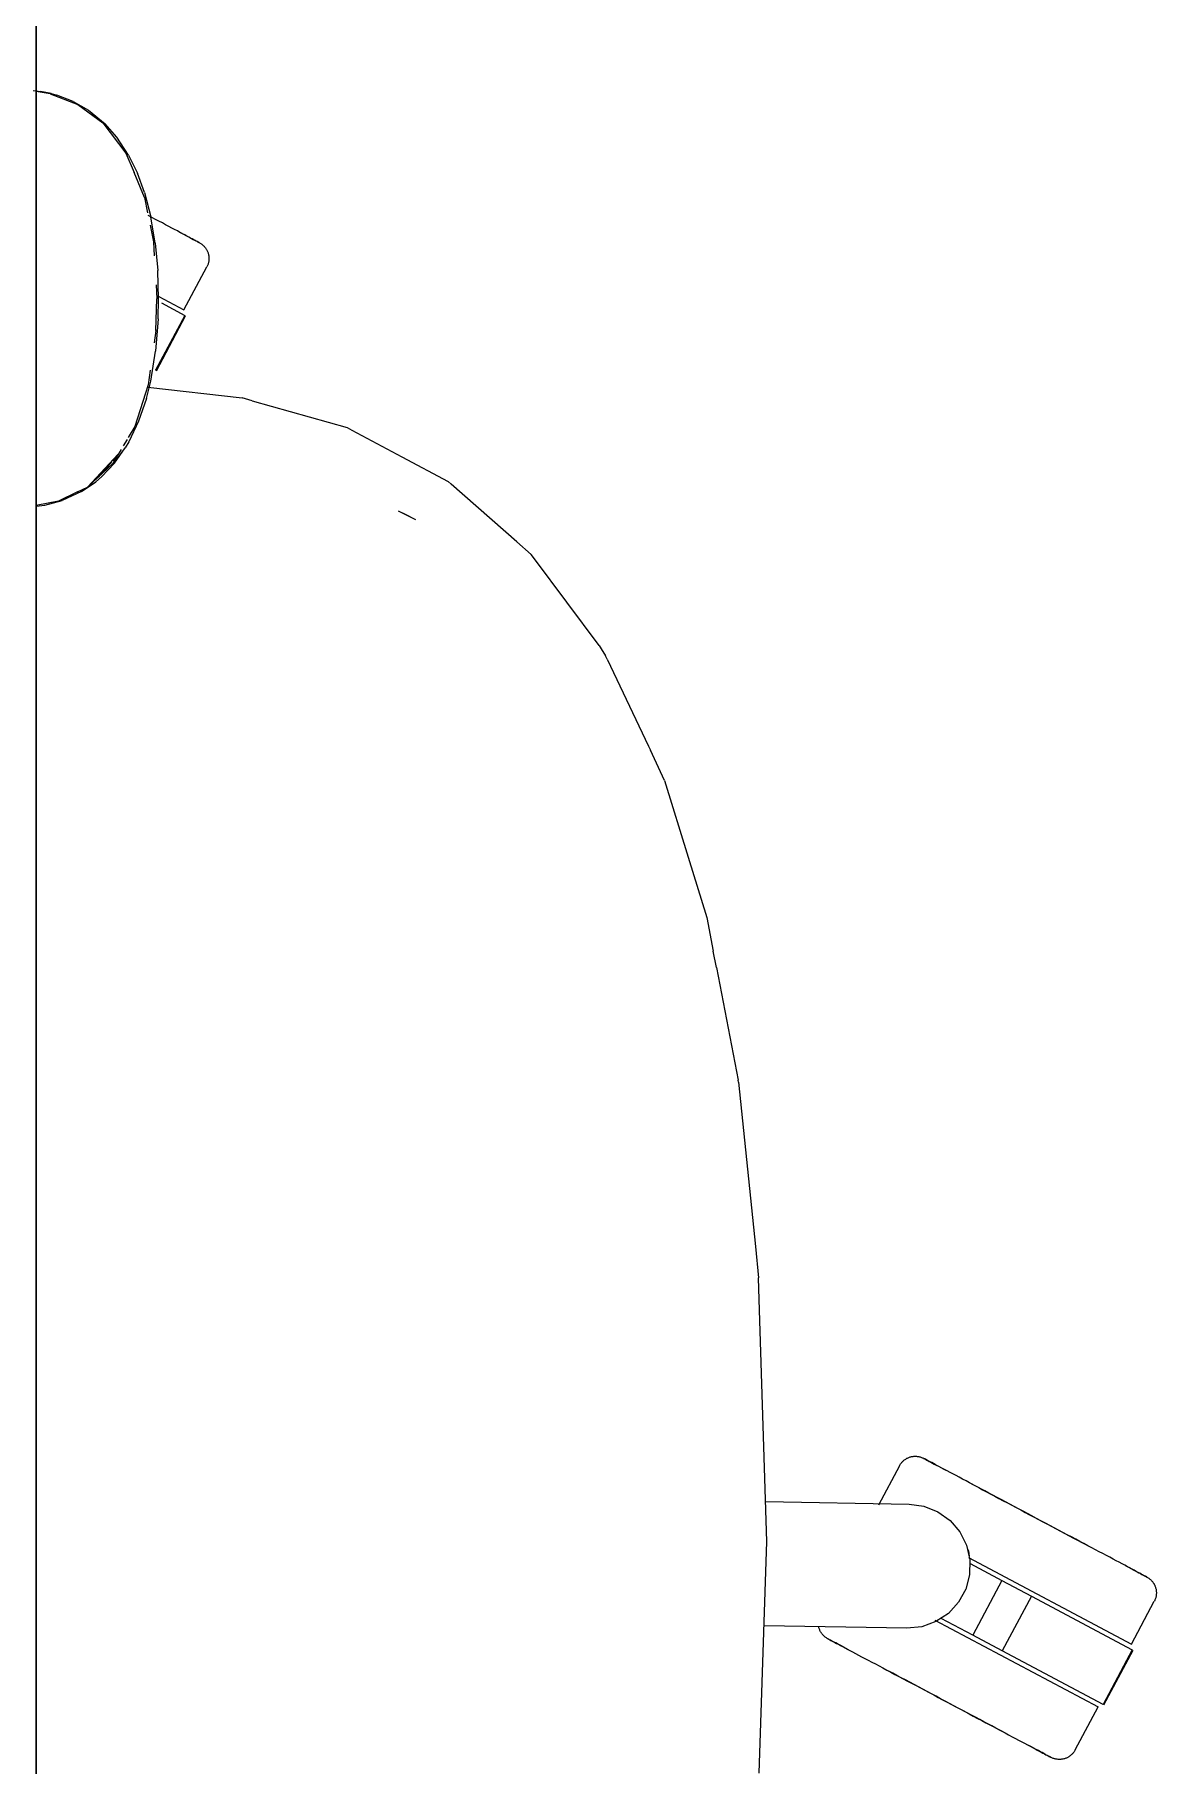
# Model space of a CAD drawing. Header units: millimetres. Extents: x 155927 to 317870, y -36033 to 97293.
# Drawn here: x 204381.5 to 204634.1, y 11375.8 to 11765.6 of the extents above; entities that cross this region are included whole.
import ezdxf

# ---------------------------------------------------------------- set-up
doc = ezdxf.new("R2010")
doc.units = ezdxf.units.MM
doc.header["$MEASUREMENT"] = 0
doc.layers.add('G-IMPT', color=8, linetype='CONTINUOUS', lineweight=9)
doc.layers.add('I-FURN', color=8, linetype='CONTINUOUS', lineweight=9)

msp = doc.modelspace()

# ---------------------------------------------------------------- linework, layer by layer
at = {"layer": 'G-IMPT'}
for p, q in [((204381.13, 11753.04), (204382.78, 11752.79)), ((204385, 11752.32), (204381.83, 11752.8)), ((204385.18, 11752.34), (204382.78, 11752.79)), ((204385, 11752.32), (204391.19, 11749.91)), ((204385.18, 11752.34), (204386.52, 11751.98)), ((204390.17, 11750.58), (204386.52, 11751.98)), ((204390.17, 11750.58), (204393.6, 11748.62)), ((204391.19, 11749.91), (204396.82, 11745.75)), ((204393.6, 11748.62), (204397.34, 11745.55)), ((204396.82, 11745.75), (204402.04, 11738.96)), ((204400.01, 11742.51), (204397.34, 11745.55)), ((204402.66, 11738.46), (204400.01, 11742.51)), ((204402.04, 11738.96), (204403.88, 11734.56)), ((204402.66, 11738.46), (204404.64, 11734.39)), ((204406.2, 11728.94), (204403.88, 11734.56)), ((204406.23, 11730.05), (204404.64, 11734.39)), ((204406.2, 11728.94), (204406.91, 11725.48)), ((204406.23, 11730.05), (204407.66, 11724.57)), ((204408.66, 11718.64), (204407.66, 11724.57)), ((204407.48, 11722.73), (204408.24, 11718.98)), ((204408.24, 11718.98), (204408.44, 11715.77)), ((204408.66, 11718.64), (204409.22, 11712.49)), ((204409.4, 11706.15), (204409.22, 11712.49)), ((204408.84, 11709.26), (204409.03, 11706.15)), ((204408.8, 11698.99), (204409.03, 11706.15)), ((204409.31, 11701.65), (204409.4, 11706.15)), ((204409.31, 11701.65), (204408.74, 11694.33)), ((204408.8, 11698.99), (204408.41, 11696.21)), ((204407.62, 11687.57), (204408.74, 11694.33)), ((204407.54, 11690.02), (204407.07, 11686.73)), ((204407.07, 11686.73), (204404.04, 11677.34)), ((204406.65, 11683.64), (204407.62, 11687.57)), ((204406.95, 11686.22), (204428.23, 11683.81)), ((204430.49, 11683.17), (204428.23, 11683.81)), ((204406.65, 11683.64), (204404.91, 11678.55)), ((204430.49, 11683.17), (204451.84, 11677.17)), ((204404.04, 11677.34), (204402.58, 11674.88)), ((204404.91, 11678.55), (204402.7, 11673.92)), ((204451.84, 11677.17), (204452.95, 11676.57)), ((204452.95, 11676.57), (204464.19, 11670.56)), ((204400.96, 11672.19), (204399.08, 11669.03)), ((204399.45, 11669.09), (204401.89, 11672.54)), ((204402.3, 11674.42), (204401.43, 11672.97)), ((204402.7, 11673.92), (204401.89, 11672.54)), ((204400.27, 11671.12), (204393.37, 11663.73)), ((204399.08, 11669.03), (204393.37, 11663.73)), ((204398.86, 11669.5), (204395.78, 11665.96)), ((204396.58, 11666.04), (204399.45, 11669.09)), ((204400.27, 11671.12), (204398.99, 11669.65)), ((204464.19, 11670.56), (204474.62, 11664.97)), ((204392.04, 11662.71), (204395.26, 11664.91)), ((204393.37, 11663.73), (204395.78, 11665.96)), ((204396.58, 11666.04), (204395.26, 11664.91)), ((204475.29, 11664.39), (204474.62, 11664.97)), ((204490.07, 11651.37), (204475.29, 11664.39)), ((204386.88, 11660.52), (204381.83, 11659.58)), ((204383.76, 11659.65), (204387.72, 11660.72)), ((204391.13, 11662.63), (204386.88, 11660.52)), ((204392.04, 11662.71), (204387.72, 11660.72)), ((204391.13, 11662.63), (204393.37, 11663.73)), ((204381.83, 11659.41), (204383.76, 11659.65)), ((204465.03, 11657.54), (204463.43, 11658.32)), ((204467.32, 11656.36), (204463.43, 11658.32)), ((204467.32, 11656.36), (204465.03, 11657.54)), ((204490.07, 11651.37), (204493.33, 11648.5)), ((204494.06, 11647.53), (204493.33, 11648.5)), ((204508.63, 11628.03), (204494.06, 11647.53)), ((204508.63, 11628.03), (204509.09, 11627.26)), ((204509.09, 11627.26), (204510.03, 11625.69)), ((204510.45, 11624.98), (204510.03, 11625.69)), ((204510.45, 11624.98), (204519.72, 11605.34)), ((204519.72, 11605.34), (204520.15, 11604.42)), ((204523.34, 11597.66), (204520.15, 11604.42)), ((204523.34, 11597.66), (204528.66, 11580.38)), ((204528.66, 11580.38), (204532.86, 11566.78)), ((204532.86, 11566.78), (204534.31, 11559.17)), ((204535.02, 11555.51), (204534.31, 11559.17)), ((204535.02, 11555.51), (204539.89, 11530.13)), ((204539.97, 11529.67), (204539.89, 11530.13)), ((204539.97, 11529.67), (204543.8, 11492.68)), ((204543.8, 11492.68), (204544.53, 11485.61)), ((204544.75, 11478.35), (204544.53, 11485.61)), ((204546.37, 11426.19), (204544.75, 11478.35)), ((204544.66, 11374), (204546.37, 11426.19))]:
    msp.add_line(p, q, dxfattribs=at)
at = {"layer": 'I-FURN'}
for p, q in [((204381.83, 12170.61), (204381.83, 10770.61)), ((204381.83, 10770.61), (204381.83, 12170.61)), ((204407.89, 11724.45), (204407.05, 11724.9)), ((204408.7, 11724.02), (204407.89, 11724.45)), ((204409.49, 11723.6), (204408.7, 11724.02)), ((204410.25, 11723.2), (204409.49, 11723.6)), ((204410.98, 11722.81), (204410.25, 11723.2)), ((204411.69, 11722.43), (204410.98, 11722.81)), ((204412.37, 11722.07), (204411.69, 11722.43)), ((204413.01, 11721.72), (204412.37, 11722.07)), ((204413.63, 11721.4), (204413.01, 11721.72)), ((204414.22, 11721.09), (204413.63, 11721.4)), ((204413.9, 11721.25), (204414.47, 11720.95)), ((204414.77, 11720.79), (204414.22, 11721.09)), ((204414.47, 11720.95), (204415.01, 11720.66)), ((204415.28, 11720.52), (204414.77, 11720.79)), ((204415.01, 11720.66), (204415.51, 11720.4)), ((204415.77, 11720.26), (204415.28, 11720.52)), ((204415.51, 11720.4), (204415.98, 11720.15)), ((204416.21, 11720.03), (204415.77, 11720.26)), ((204415.98, 11720.15), (204416.41, 11719.92)), ((204416.62, 11719.81), (204416.21, 11720.03)), ((204416.41, 11719.92), (204416.8, 11719.71)), ((204416.99, 11719.61), (204416.62, 11719.81)), ((204416.8, 11719.71), (204417.15, 11719.52)), ((204417.33, 11719.43), (204416.99, 11719.61)), ((204417.15, 11719.52), (204417.47, 11719.36)), ((204417.63, 11719.27), (204417.33, 11719.43)), ((204417.47, 11719.36), (204417.75, 11719.21)), ((204417.89, 11719.14), (204417.63, 11719.27)), ((204417.75, 11719.21), (204417.99, 11719.08)), ((204418.11, 11719.02), (204417.89, 11719.14)), ((204417.99, 11719.08), (204418.19, 11718.97)), ((204418.29, 11718.92), (204418.11, 11719.02)), ((204418.19, 11718.97), (204418.35, 11718.89)), ((204418.43, 11718.85), (204418.29, 11718.92)), ((204418.35, 11718.89), (204418.48, 11718.82)), ((204418.53, 11718.79), (204418.43, 11718.85)), ((204418.48, 11718.82), (204418.56, 11718.78)), ((204418.59, 11718.76), (204418.53, 11718.79)), ((204418.56, 11718.78), (204418.6, 11718.76)), ((204418.61, 11718.75), (204418.59, 11718.76)), ((204418.6, 11718.76), (204418.61, 11718.75)), ((204418.61, 11718.75), (204418.75, 11718.67)), ((204418.75, 11718.67), (204418.88, 11718.59)), ((204418.88, 11718.59), (204419.02, 11718.5)), ((204419.02, 11718.5), (204419.15, 11718.41)), ((204419.15, 11718.41), (204419.28, 11718.31)), ((204419.28, 11718.31), (204419.4, 11718.2)), ((204419.4, 11718.2), (204419.52, 11718.09)), ((204419.52, 11718.09), (204419.63, 11717.98)), ((204419.63, 11717.98), (204419.74, 11717.86)), ((204419.74, 11717.86), (204419.84, 11717.73)), ((204419.84, 11717.73), (204419.94, 11717.61)), ((204419.94, 11717.61), (204420.04, 11717.48)), ((204420.04, 11717.48), (204420.12, 11717.34)), ((204420.12, 11717.34), (204420.21, 11717.2)), ((204420.21, 11717.2), (204420.28, 11717.06)), ((204420.28, 11717.06), (204420.36, 11716.92)), ((204420.36, 11716.92), (204420.42, 11716.77)), ((204420.42, 11716.77), (204420.48, 11716.62)), ((204420.48, 11716.62), (204420.54, 11716.47)), ((204420.54, 11716.47), (204420.59, 11716.32)), ((204420.59, 11716.32), (204420.63, 11716.16)), ((204420.63, 11716.16), (204420.66, 11716)), ((204420.66, 11716), (204420.69, 11715.84)), ((204420.69, 11715.84), (204420.71, 11715.68)), ((204420.71, 11715.68), (204420.73, 11715.52)), ((204420.73, 11715.52), (204420.74, 11715.36)), ((204420.74, 11715.04), (204420.73, 11714.88)), ((204420.74, 11715.36), (204420.74, 11715.2)), ((204420.74, 11715.2), (204420.74, 11715.04)), ((204415.12, 11703.62), (204420.27, 11713.3)), ((204420.29, 11713.34), (204420.27, 11713.3)), ((204420.36, 11713.48), (204420.29, 11713.34)), ((204420.43, 11713.63), (204420.36, 11713.48)), ((204420.49, 11713.78), (204420.43, 11713.63)), ((204420.54, 11713.93), (204420.49, 11713.78)), ((204420.59, 11714.09), (204420.54, 11713.93)), ((204420.63, 11714.24), (204420.59, 11714.09)), ((204420.67, 11714.4), (204420.63, 11714.24)), ((204420.69, 11714.56), (204420.67, 11714.4)), ((204420.72, 11714.72), (204420.69, 11714.56)), ((204420.73, 11714.88), (204420.72, 11714.72)), ((204409.49, 11706.61), (204415.12, 11703.62)), ((204410.02, 11705.2), (204415.31, 11702.39)), ((204415.31, 11702.39), (204408.73, 11690.02)), ((204408.91, 11689.93), (204415.48, 11702.29)), ((204408.73, 11690.02), (204408.64, 11690.07)), ((204576.24, 11443.27), (204571.54, 11434.43)), ((204576.24, 11443.27), (204576.32, 11443.41)), ((204576.32, 11443.41), (204576.4, 11443.55)), ((204576.4, 11443.55), (204576.49, 11443.68)), ((204576.49, 11443.68), (204576.59, 11443.81)), ((204576.59, 11443.81), (204576.69, 11443.94)), ((204576.69, 11443.94), (204576.79, 11444.06)), ((204576.79, 11444.06), (204576.9, 11444.18)), ((204576.9, 11444.18), (204577.02, 11444.29)), ((204577.02, 11444.29), (204577.13, 11444.4)), ((204577.13, 11444.4), (204577.26, 11444.51)), ((204577.26, 11444.51), (204577.38, 11444.61)), ((204577.38, 11444.61), (204577.52, 11444.7)), ((204577.52, 11444.7), (204577.65, 11444.79)), ((204577.65, 11444.79), (204577.79, 11444.87)), ((204577.79, 11444.87), (204577.93, 11444.95)), ((204577.93, 11444.95), (204578.07, 11445.02)), ((204578.07, 11445.02), (204578.22, 11445.09)), ((204578.22, 11445.09), (204578.37, 11445.15)), ((204578.37, 11445.15), (204578.52, 11445.2)), ((204578.52, 11445.2), (204578.68, 11445.25)), ((204578.68, 11445.25), (204578.83, 11445.29)), ((204578.83, 11445.29), (204578.99, 11445.33)), ((204578.99, 11445.33), (204579.15, 11445.36)), ((204579.15, 11445.36), (204579.31, 11445.38)), ((204579.31, 11445.38), (204579.47, 11445.4)), ((204579.47, 11445.4), (204579.63, 11445.41)), ((204579.63, 11445.41), (204579.79, 11445.41)), ((204579.79, 11445.41), (204579.95, 11445.41)), ((204579.95, 11445.41), (204580.11, 11445.4)), ((204580.11, 11445.4), (204580.27, 11445.38)), ((204580.27, 11445.38), (204580.43, 11445.36)), ((204580.43, 11445.36), (204580.59, 11445.33)), ((204580.59, 11445.33), (204580.75, 11445.3)), ((204580.75, 11445.3), (204580.9, 11445.26)), ((204580.9, 11445.26), (204581.06, 11445.21)), ((204581.06, 11445.21), (204581.21, 11445.15)), ((204581.21, 11445.15), (204581.36, 11445.09)), ((204581.36, 11445.09), (204581.51, 11445.03)), ((204581.51, 11445.03), (204581.65, 11444.96)), ((204581.65, 11444.96), (204581.69, 11444.94)), ((204581.69, 11444.94), (204581.71, 11444.93)), ((204581.7, 11444.93), (204581.69, 11444.94)), ((204581.74, 11444.91), (204581.7, 11444.93)), ((204581.71, 11444.93), (204581.77, 11444.9)), ((204581.82, 11444.87), (204581.74, 11444.91)), ((204581.77, 11444.9), (204581.87, 11444.84)), ((204581.94, 11444.8), (204581.82, 11444.87)), ((204581.87, 11444.84), (204582.01, 11444.77)), ((204582.1, 11444.72), (204581.94, 11444.8)), ((204582.01, 11444.77), (204582.19, 11444.67)), ((204582.31, 11444.61), (204582.1, 11444.72)), ((204582.19, 11444.67), (204582.41, 11444.55)), ((204582.55, 11444.48), (204582.31, 11444.61)), ((204582.41, 11444.55), (204582.67, 11444.42)), ((204582.83, 11444.33), (204582.55, 11444.48)), ((204582.67, 11444.42), (204582.97, 11444.26)), ((204583.14, 11444.17), (204582.83, 11444.33)), ((204582.97, 11444.26), (204583.3, 11444.08)), ((204583.5, 11443.98), (204583.14, 11444.17)), ((204583.3, 11444.08), (204583.67, 11443.88)), ((204583.89, 11443.77), (204583.5, 11443.98)), ((204583.67, 11443.88), (204584.08, 11443.66)), ((204584.32, 11443.54), (204583.89, 11443.77)), ((204584.08, 11443.66), (204584.53, 11443.43)), ((204584.79, 11443.29), (204584.32, 11443.54)), ((204584.53, 11443.43), (204585.01, 11443.17)), ((204585.29, 11443.03), (204584.79, 11443.29)), ((204585.01, 11443.17), (204585.53, 11442.9)), ((204585.82, 11442.74), (204585.29, 11443.03)), ((204585.53, 11442.9), (204586.08, 11442.6)), ((204586.39, 11442.44), (204585.82, 11442.74)), ((204586.08, 11442.6), (204586.67, 11442.29)), ((204586.99, 11442.12), (204586.39, 11442.44)), ((204587.63, 11441.78), (204586.99, 11442.12)), ((204588.29, 11441.43), (204587.63, 11441.78)), ((204588.99, 11441.06), (204588.29, 11441.43)), ((204589.71, 11440.68), (204588.99, 11441.06)), ((204590.46, 11440.28), (204589.71, 11440.68)), ((204591.23, 11439.86), (204590.46, 11440.28)), ((204592.03, 11439.44), (204591.23, 11439.86)), ((204592.86, 11439), (204592.03, 11439.44)), ((204592.41, 11439.24), (204593.25, 11438.79)), ((204593.71, 11438.55), (204592.86, 11439)), ((204593.25, 11438.79), (204594.1, 11438.34)), ((204594.57, 11438.09), (204593.71, 11438.55)), ((204594.1, 11438.34), (204594.98, 11437.87)), ((204546.09, 11435.21), (204578.43, 11434.65)), ((204578.43, 11434.65), (204581.77, 11434.18)), ((204595.46, 11437.62), (204594.57, 11438.09)), ((204594.98, 11437.87), (204595.88, 11437.4)), ((204596.37, 11437.13), (204595.46, 11437.62)), ((204595.88, 11437.4), (204596.79, 11436.91)), ((204597.29, 11436.64), (204596.37, 11437.13)), ((204596.79, 11436.91), (204597.72, 11436.42)), ((204598.23, 11436.15), (204597.29, 11436.64)), ((204597.72, 11436.42), (204598.66, 11435.91)), ((204599.18, 11435.64), (204598.23, 11436.15)), ((204598.66, 11435.91), (204599.62, 11435.4)), ((204600.14, 11435.13), (204599.18, 11435.64)), ((204599.62, 11435.4), (204600.59, 11434.89)), ((204601.12, 11434.61), (204600.14, 11435.13)), ((204600.59, 11434.89), (204601.57, 11434.37)), ((204602.1, 11434.09), (204601.12, 11434.61)), ((204601.57, 11434.37), (204602.56, 11433.84)), ((204581.77, 11434.18), (204584.9, 11432.93)), ((204584.9, 11432.93), (204587.64, 11430.97)), ((204587.64, 11430.97), (204589.84, 11428.4)), ((204603.09, 11433.56), (204602.1, 11434.09)), ((204602.56, 11433.84), (204603.55, 11433.32)), ((204604.09, 11433.03), (204603.09, 11433.56)), ((204603.55, 11433.32), (204604.55, 11432.78)), ((204605.09, 11432.5), (204604.09, 11433.03)), ((204604.55, 11432.78), (204605.55, 11432.25)), ((204606.09, 11431.96), (204605.09, 11432.5)), ((204605.55, 11432.25), (204606.56, 11431.72)), ((204607.1, 11431.43), (204606.09, 11431.96)), ((204606.56, 11431.72), (204607.56, 11431.18)), ((204608.1, 11430.89), (204607.1, 11431.43)), ((204607.56, 11431.18), (204608.57, 11430.65)), ((204609.11, 11430.36), (204608.1, 11430.89)), ((204608.57, 11430.65), (204609.57, 11430.12)), ((204589.84, 11428.4), (204591.35, 11425.39)), ((204610.11, 11429.83), (204609.11, 11430.36)), ((204609.57, 11430.12), (204610.56, 11429.59)), ((204611.1, 11429.3), (204610.11, 11429.83)), ((204610.56, 11429.59), (204611.56, 11429.06)), ((204612.09, 11428.78), (204611.1, 11429.3)), ((204611.56, 11429.06), (204612.54, 11428.54)), ((204613.07, 11428.26), (204612.09, 11428.78)), ((204612.54, 11428.54), (204613.51, 11428.02)), ((204614.04, 11427.74), (204613.07, 11428.26)), ((204613.51, 11428.02), (204614.48, 11427.51)), ((204614.99, 11427.23), (204614.04, 11427.74)), ((204614.48, 11427.51), (204615.43, 11427)), ((204615.94, 11426.73), (204614.99, 11427.23)), ((204615.43, 11427), (204616.37, 11426.5)), ((204616.87, 11426.23), (204615.94, 11426.73)), ((204616.37, 11426.5), (204617.29, 11426.01)), ((204591.35, 11425.39), (204592.1, 11422.1)), ((204617.78, 11425.75), (204616.87, 11426.23)), ((204617.29, 11426.01), (204618.19, 11425.53)), ((204618.68, 11425.27), (204617.78, 11425.75)), ((204619.55, 11424.81), (204618.68, 11425.27)), ((204620.41, 11424.35), (204619.55, 11424.81)), ((204621.24, 11423.91), (204620.41, 11424.35)), ((204622.06, 11423.48), (204621.24, 11423.91)), ((204622.84, 11423.06), (204622.06, 11423.48)), ((204623.61, 11422.65), (204622.84, 11423.06)), ((204624.34, 11422.26), (204623.61, 11422.65)), ((204592.04, 11418.73), (204591.18, 11415.47)), ((204591.76, 11422.59), (204628.48, 11403.07)), ((204592.1, 11422.1), (204592.04, 11418.73)), ((204592.17, 11421.24), (204599.32, 11417.45)), ((204625.05, 11421.88), (204624.34, 11422.26)), ((204625.73, 11421.52), (204625.05, 11421.88)), ((204626.37, 11421.18), (204625.73, 11421.52)), ((204626.99, 11420.85), (204626.37, 11421.18)), ((204627.57, 11420.54), (204626.99, 11420.85)), ((204627.26, 11420.71), (204627.83, 11420.4)), ((204628.13, 11420.25), (204627.57, 11420.54)), ((204627.83, 11420.4), (204628.37, 11420.12)), ((204628.64, 11419.97), (204628.13, 11420.25)), ((204628.37, 11420.12), (204628.87, 11419.85)), ((204629.12, 11419.72), (204628.64, 11419.97)), ((204628.87, 11419.85), (204629.33, 11419.61)), ((204629.57, 11419.48), (204629.12, 11419.72)), ((204629.33, 11419.61), (204629.76, 11419.38)), ((204629.98, 11419.26), (204629.57, 11419.48)), ((204629.76, 11419.38), (204630.16, 11419.17)), ((204630.35, 11419.06), (204629.98, 11419.26)), ((204630.16, 11419.17), (204630.51, 11418.98)), ((204630.69, 11418.89), (204630.35, 11419.06)), ((204630.51, 11418.98), (204630.83, 11418.81)), ((204630.99, 11418.73), (204630.69, 11418.89)), ((204630.83, 11418.81), (204631.11, 11418.66)), ((204631.24, 11418.59), (204630.99, 11418.73)), ((204591.18, 11415.47), (204589.56, 11412.51)), ((204599.32, 11417.45), (204592.74, 11405.08)), ((204599.32, 11417.45), (204605.96, 11413.91)), ((204631.11, 11418.66), (204631.35, 11418.53)), ((204631.46, 11418.47), (204631.24, 11418.59)), ((204631.35, 11418.53), (204631.55, 11418.43)), ((204631.64, 11418.38), (204631.46, 11418.47)), ((204631.55, 11418.43), (204631.71, 11418.34)), ((204631.78, 11418.3), (204631.64, 11418.38)), ((204631.71, 11418.34), (204631.84, 11418.28)), ((204631.88, 11418.25), (204631.78, 11418.3)), ((204631.84, 11418.28), (204631.92, 11418.23)), ((204631.94, 11418.22), (204631.88, 11418.25)), ((204631.92, 11418.23), (204631.96, 11418.21)), ((204631.97, 11418.21), (204631.94, 11418.22)), ((204631.96, 11418.21), (204631.97, 11418.21)), ((204631.97, 11418.21), (204632.11, 11418.13)), ((204632.11, 11418.13), (204632.24, 11418.04)), ((204632.24, 11418.04), (204632.38, 11417.95)), ((204632.38, 11417.95), (204632.51, 11417.86)), ((204632.51, 11417.86), (204632.63, 11417.76)), ((204632.63, 11417.76), (204632.76, 11417.65)), ((204632.76, 11417.65), (204632.87, 11417.55)), ((204632.87, 11417.55), (204632.99, 11417.43)), ((204632.99, 11417.43), (204633.1, 11417.31)), ((204633.1, 11417.31), (204633.2, 11417.19)), ((204633.2, 11417.19), (204633.3, 11417.06)), ((204633.3, 11417.06), (204633.39, 11416.93)), ((204633.39, 11416.93), (204633.48, 11416.8)), ((204633.48, 11416.8), (204633.57, 11416.66)), ((204633.57, 11416.66), (204633.64, 11416.52)), ((204633.64, 11416.52), (204633.72, 11416.37)), ((204633.72, 11416.37), (204633.78, 11416.23)), ((204633.78, 11416.23), (204633.84, 11416.08)), ((204633.84, 11416.08), (204633.9, 11415.92)), ((204633.9, 11415.92), (204633.94, 11415.77)), ((204633.94, 11415.77), (204633.99, 11415.61)), ((204633.99, 11415.61), (204634.02, 11415.46)), ((204634.02, 11415.46), (204634.05, 11415.3)), ((204634.05, 11415.3), (204634.07, 11415.14)), ((204634.07, 11415.14), (204634.09, 11414.98)), ((204634.09, 11414.98), (204634.1, 11414.82)), ((204634.1, 11414.82), (204634.1, 11414.66)), ((204589.56, 11412.51), (204587.28, 11410.02)), ((204605.96, 11413.91), (204599.38, 11401.55)), ((204605.96, 11413.91), (204628.67, 11401.84)), ((204628.48, 11403.07), (204633.63, 11412.76)), ((204633.65, 11412.79), (204633.63, 11412.76)), ((204633.72, 11412.94), (204633.65, 11412.79)), ((204633.79, 11413.09), (204633.72, 11412.94)), ((204633.85, 11413.24), (204633.79, 11413.09)), ((204633.9, 11413.39), (204633.85, 11413.24)), ((204633.95, 11413.54), (204633.9, 11413.39)), ((204633.99, 11413.7), (204633.95, 11413.54)), ((204634.02, 11413.86), (204633.99, 11413.7)), ((204634.05, 11414.01), (204634.02, 11413.86)), ((204634.08, 11414.17), (204634.05, 11414.01)), ((204634.09, 11414.33), (204634.08, 11414.17)), ((204634.1, 11414.5), (204634.09, 11414.33)), ((204634.1, 11414.66), (204634.1, 11414.5)), ((204577.94, 11406.67), (204545.75, 11407.23)), ((204558.07, 11406.91), (204558.04, 11407.07)), ((204581.29, 11407.01), (204577.94, 11406.67)), ((204584.47, 11408.16), (204581.29, 11407.01)), ((204584.22, 11408.48), (204620.97, 11388.94)), ((204587.28, 11410.02), (204584.47, 11408.16)), ((204592.74, 11405.08), (204585.6, 11408.88)), ((204558.12, 11406.76), (204558.07, 11406.91)), ((204558.16, 11406.61), (204558.12, 11406.76)), ((204558.22, 11406.45), (204558.16, 11406.61)), ((204558.28, 11406.3), (204558.22, 11406.45)), ((204558.34, 11406.16), (204558.28, 11406.3)), ((204558.42, 11406.01), (204558.34, 11406.16)), ((204558.49, 11405.87), (204558.42, 11406.01)), ((204558.58, 11405.73), (204558.49, 11405.87)), ((204558.67, 11405.6), (204558.58, 11405.73)), ((204558.76, 11405.47), (204558.67, 11405.6)), ((204558.86, 11405.34), (204558.76, 11405.47)), ((204558.96, 11405.22), (204558.86, 11405.34)), ((204559.07, 11405.1), (204558.96, 11405.22)), ((204559.19, 11404.98), (204559.07, 11405.1)), ((204559.3, 11404.87), (204559.19, 11404.98)), ((204559.43, 11404.77), (204559.3, 11404.87)), ((204559.55, 11404.67), (204559.43, 11404.77)), ((204559.68, 11404.57), (204559.55, 11404.67)), ((204559.82, 11404.48), (204559.68, 11404.57)), ((204559.95, 11404.4), (204559.82, 11404.48)), ((204560.09, 11404.32), (204559.95, 11404.4)), ((204560.1, 11404.32), (204560.09, 11404.32)), ((204560.09, 11404.32), (204560.11, 11404.31)), ((204560.14, 11404.3), (204560.1, 11404.32)), ((204560.11, 11404.31), (204560.18, 11404.28)), ((204560.22, 11404.25), (204560.14, 11404.3)), ((204560.18, 11404.28), (204560.28, 11404.23)), ((204560.35, 11404.19), (204560.22, 11404.25)), ((204560.28, 11404.23), (204560.42, 11404.15)), ((204560.51, 11404.1), (204560.35, 11404.19)), ((204560.42, 11404.15), (204560.6, 11404.06)), ((204560.71, 11404), (204560.51, 11404.1)), ((204560.6, 11404.06), (204560.82, 11403.94)), ((204560.95, 11403.87), (204560.71, 11404)), ((204560.82, 11403.94), (204561.07, 11403.8)), ((204561.23, 11403.72), (204560.95, 11403.87)), ((204561.07, 11403.8), (204561.37, 11403.64)), ((204561.55, 11403.55), (204561.23, 11403.72)), ((204561.37, 11403.64), (204561.71, 11403.47)), ((204561.9, 11403.36), (204561.55, 11403.55)), ((204561.71, 11403.47), (204562.08, 11403.27)), ((204562.3, 11403.15), (204561.9, 11403.36)), ((204562.08, 11403.27), (204562.49, 11403.05)), ((204562.73, 11402.92), (204562.3, 11403.15)), ((204599.38, 11401.55), (204592.74, 11405.08)), ((204562.49, 11403.05), (204562.94, 11402.81)), ((204563.19, 11402.68), (204562.73, 11402.92)), ((204562.94, 11402.81), (204563.42, 11402.56)), ((204563.69, 11402.41), (204563.19, 11402.68)), ((204563.42, 11402.56), (204563.93, 11402.28)), ((204564.23, 11402.12), (204563.69, 11402.41)), ((204563.93, 11402.28), (204564.49, 11401.99)), ((204564.8, 11401.82), (204564.23, 11402.12)), ((204564.49, 11401.99), (204565.07, 11401.68)), ((204565.07, 11401.68), (204565.69, 11401.35)), ((204565.69, 11401.35), (204566.33, 11401.01)), ((204566.33, 11401.01), (204567.01, 11400.64)), ((204567.01, 11400.64), (204567.72, 11400.27)), ((204567.72, 11400.27), (204568.45, 11399.88)), ((204568.45, 11399.88), (204569.22, 11399.47)), ((204569.22, 11399.47), (204570, 11399.05)), ((204622.09, 11389.48), (204599.38, 11401.55)), ((204628.67, 11401.84), (204622.09, 11389.48)), ((204622.26, 11389.39), (204628.84, 11401.75)), ((204570, 11399.05), (204570.82, 11398.62)), ((204570.82, 11398.62), (204571.65, 11398.18)), ((204571.65, 11398.18), (204572.51, 11397.72)), ((204572.51, 11397.72), (204573.38, 11397.26)), ((204573.38, 11397.26), (204574.28, 11396.78)), ((204574.77, 11396.52), (204573.87, 11397)), ((204574.28, 11396.78), (204575.19, 11396.29)), ((204575.69, 11396.03), (204574.77, 11396.52)), ((204575.19, 11396.29), (204576.12, 11395.8)), ((204576.63, 11395.53), (204575.69, 11396.03)), ((204576.12, 11395.8), (204577.07, 11395.3)), ((204577.58, 11395.02), (204576.63, 11395.53)), ((204577.07, 11395.3), (204578.02, 11394.79)), ((204578.55, 11394.51), (204577.58, 11395.02)), ((204578.02, 11394.79), (204578.99, 11394.27)), ((204579.52, 11393.99), (204578.55, 11394.51)), ((204578.99, 11394.27), (204579.97, 11393.75)), ((204580.5, 11393.47), (204579.52, 11393.99)), ((204579.97, 11393.75), (204580.96, 11393.23)), ((204581.5, 11392.94), (204580.5, 11393.47)), ((204580.96, 11393.23), (204581.95, 11392.7)), ((204582.49, 11392.41), (204581.5, 11392.94)), ((204581.95, 11392.7), (204582.95, 11392.17)), ((204583.49, 11391.88), (204582.49, 11392.41)), ((204582.95, 11392.17), (204583.96, 11391.64)), ((204584.5, 11391.35), (204583.49, 11391.88)), ((204583.96, 11391.64), (204584.96, 11391.1)), ((204585.5, 11390.81), (204584.5, 11391.35)), ((204584.96, 11391.1), (204585.97, 11390.57)), ((204586.51, 11390.28), (204585.5, 11390.81)), ((204585.97, 11390.57), (204586.97, 11390.03)), ((204587.51, 11389.74), (204586.51, 11390.28)), ((204586.97, 11390.03), (204587.97, 11389.5)), ((204588.51, 11389.21), (204587.51, 11389.74)), ((204587.97, 11389.5), (204588.97, 11388.97)), ((204589.5, 11388.68), (204588.51, 11389.21)), ((204588.97, 11388.97), (204589.96, 11388.44)), ((204590.49, 11388.16), (204589.5, 11388.68)), ((204589.96, 11388.44), (204590.94, 11387.92)), ((204591.47, 11387.64), (204590.49, 11388.16)), ((204590.94, 11387.92), (204591.92, 11387.4)), ((204592.44, 11387.12), (204591.47, 11387.64)), ((204615.82, 11379.26), (204620.97, 11388.94)), ((204591.92, 11387.4), (204592.88, 11386.89)), ((204593.4, 11386.62), (204592.44, 11387.12)), ((204592.88, 11386.89), (204593.83, 11386.38)), ((204594.34, 11386.11), (204593.4, 11386.62)), ((204593.83, 11386.38), (204594.77, 11385.89)), ((204595.27, 11385.62), (204594.34, 11386.11)), ((204594.77, 11385.89), (204595.69, 11385.39)), ((204596.18, 11385.13), (204595.27, 11385.62)), ((204595.69, 11385.39), (204596.6, 11384.91)), ((204597.08, 11384.66), (204596.18, 11385.13)), ((204596.6, 11384.91), (204597.49, 11384.44)), ((204597.96, 11384.19), (204597.08, 11384.66)), ((204597.49, 11384.44), (204598.35, 11383.98)), ((204598.81, 11383.74), (204597.96, 11384.19)), ((204598.35, 11383.98), (204599.2, 11383.53)), ((204599.65, 11383.29), (204598.81, 11383.74)), ((204599.2, 11383.53), (204600.03, 11383.09)), ((204600.03, 11383.09), (204600.83, 11382.67)), ((204600.83, 11382.67), (204601.6, 11382.25)), ((204601.6, 11382.25), (204602.35, 11381.85)), ((204602.35, 11381.85), (204603.07, 11381.47)), ((204603.07, 11381.47), (204603.77, 11381.1)), ((204603.77, 11381.1), (204604.43, 11380.75)), ((204604.43, 11380.75), (204605.07, 11380.41)), ((204605.07, 11380.41), (204605.67, 11380.09)), ((204605.98, 11379.93), (204605.39, 11380.24)), ((204605.67, 11380.09), (204606.24, 11379.79)), ((204606.53, 11379.63), (204605.98, 11379.93)), ((204606.24, 11379.79), (204606.77, 11379.5)), ((204607.05, 11379.36), (204606.53, 11379.63)), ((204606.77, 11379.5), (204607.27, 11379.24)), ((204607.53, 11379.1), (204607.05, 11379.36)), ((204607.27, 11379.24), (204607.74, 11378.99)), ((204607.98, 11378.86), (204607.53, 11379.1)), ((204607.74, 11378.99), (204608.17, 11378.76)), ((204608.39, 11378.65), (204607.98, 11378.86)), ((204608.17, 11378.76), (204608.56, 11378.55)), ((204608.76, 11378.45), (204608.39, 11378.65)), ((204608.56, 11378.55), (204608.92, 11378.36)), ((204609.09, 11378.27), (204608.76, 11378.45)), ((204608.92, 11378.36), (204609.23, 11378.19)), ((204609.39, 11378.11), (204609.09, 11378.27)), ((204609.23, 11378.19), (204609.51, 11378.05)), ((204609.65, 11377.97), (204609.39, 11378.11)), ((204609.51, 11378.05), (204609.75, 11377.92)), ((204609.87, 11377.86), (204609.65, 11377.97)), ((204609.75, 11377.92), (204609.96, 11377.81)), ((204610.05, 11377.76), (204609.87, 11377.86)), ((204609.96, 11377.81), (204610.12, 11377.72)), ((204610.19, 11377.69), (204610.05, 11377.76)), ((204610.12, 11377.72), (204610.24, 11377.66)), ((204610.29, 11377.63), (204610.19, 11377.69)), ((204610.24, 11377.66), (204610.32, 11377.62)), ((204610.35, 11377.6), (204610.29, 11377.63)), ((204610.32, 11377.62), (204610.36, 11377.59)), ((204610.37, 11377.59), (204610.35, 11377.6)), ((204610.36, 11377.59), (204610.37, 11377.59)), ((204610.41, 11377.57), (204610.37, 11377.59)), ((204610.55, 11377.5), (204610.41, 11377.57)), ((204610.7, 11377.43), (204610.55, 11377.5)), ((204610.85, 11377.37), (204610.7, 11377.43)), ((204611, 11377.32), (204610.85, 11377.37)), ((204611.16, 11377.27), (204611, 11377.32)), ((204611.31, 11377.23), (204611.16, 11377.27)), ((204611.47, 11377.2), (204611.31, 11377.23)), ((204611.63, 11377.17), (204611.47, 11377.2)), ((204611.79, 11377.15), (204611.63, 11377.17)), ((204611.95, 11377.13), (204611.79, 11377.15)), ((204612.11, 11377.12), (204611.95, 11377.13)), ((204612.27, 11377.12), (204612.11, 11377.12)), ((204612.43, 11377.12), (204612.27, 11377.12)), ((204612.59, 11377.13), (204612.43, 11377.12)), ((204612.75, 11377.15), (204612.59, 11377.13)), ((204612.91, 11377.17), (204612.75, 11377.15)), ((204613.07, 11377.2), (204612.91, 11377.17)), ((204613.23, 11377.24), (204613.07, 11377.2)), ((204613.38, 11377.28), (204613.23, 11377.24)), ((204613.54, 11377.33), (204613.38, 11377.28)), ((204613.69, 11377.38), (204613.54, 11377.33)), ((204613.84, 11377.44), (204613.69, 11377.38)), ((204613.99, 11377.51), (204613.84, 11377.44)), ((204614.13, 11377.58), (204613.99, 11377.51)), ((204614.27, 11377.66), (204614.13, 11377.58)), ((204614.41, 11377.74), (204614.27, 11377.66)), ((204614.54, 11377.83), (204614.41, 11377.74)), ((204614.68, 11377.92), (204614.54, 11377.83)), ((204614.8, 11378.02), (204614.68, 11377.92)), ((204614.93, 11378.13), (204614.8, 11378.02)), ((204615.04, 11378.23), (204614.93, 11378.13)), ((204615.16, 11378.35), (204615.04, 11378.23)), ((204615.27, 11378.47), (204615.16, 11378.35)), ((204615.37, 11378.59), (204615.27, 11378.47)), ((204615.47, 11378.71), (204615.37, 11378.59)), ((204615.57, 11378.84), (204615.47, 11378.71)), ((204615.66, 11378.98), (204615.57, 11378.84)), ((204615.74, 11379.12), (204615.66, 11378.98)), ((204615.82, 11379.26), (204615.74, 11379.12))]:
    msp.add_line(p, q, dxfattribs=at)
msp.add_arc((204578.37, 11420.65), 13.81, 12.3473, 17.336, dxfattribs=at)
msp.add_open_spline([(204591.7, 11424.3), (204591.81, 11423.88), (204591.88, 11423.44), (204591.94, 11423)], degree=3, dxfattribs=at)

doc.saveas('drawing.dxf')
